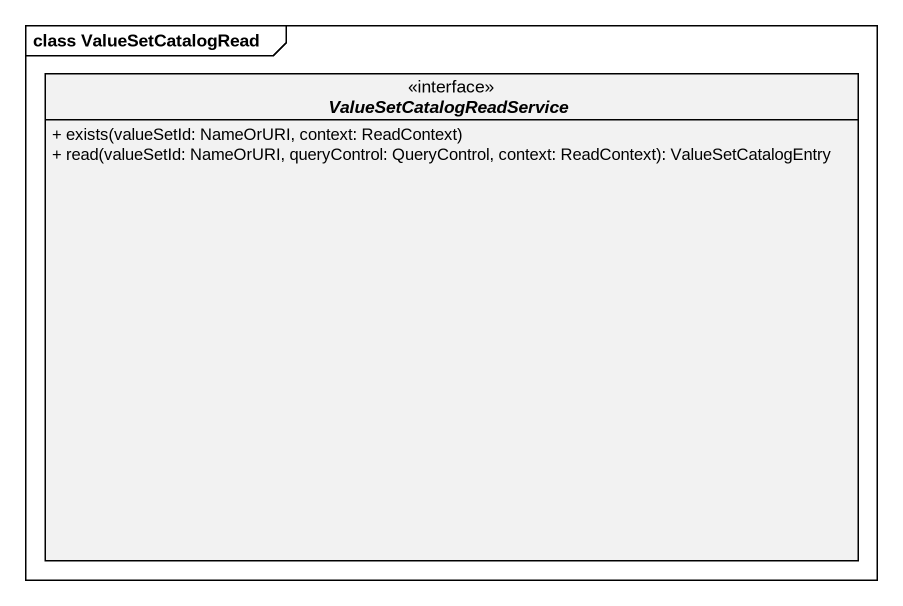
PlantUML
@startuml
mainframe class ValueSetCatalogRead
hide circle
hide empty members
skinparam classAttributeIconSize 0
interface ValueSetCatalogReadService <<interface>> {
  + exists(valueSetId: NameOrURI, context: ReadContext)
  + read(valueSetId: NameOrURI, queryControl: QueryControl, context: ReadContext): ValueSetCatalogEntry
}
@enduml
